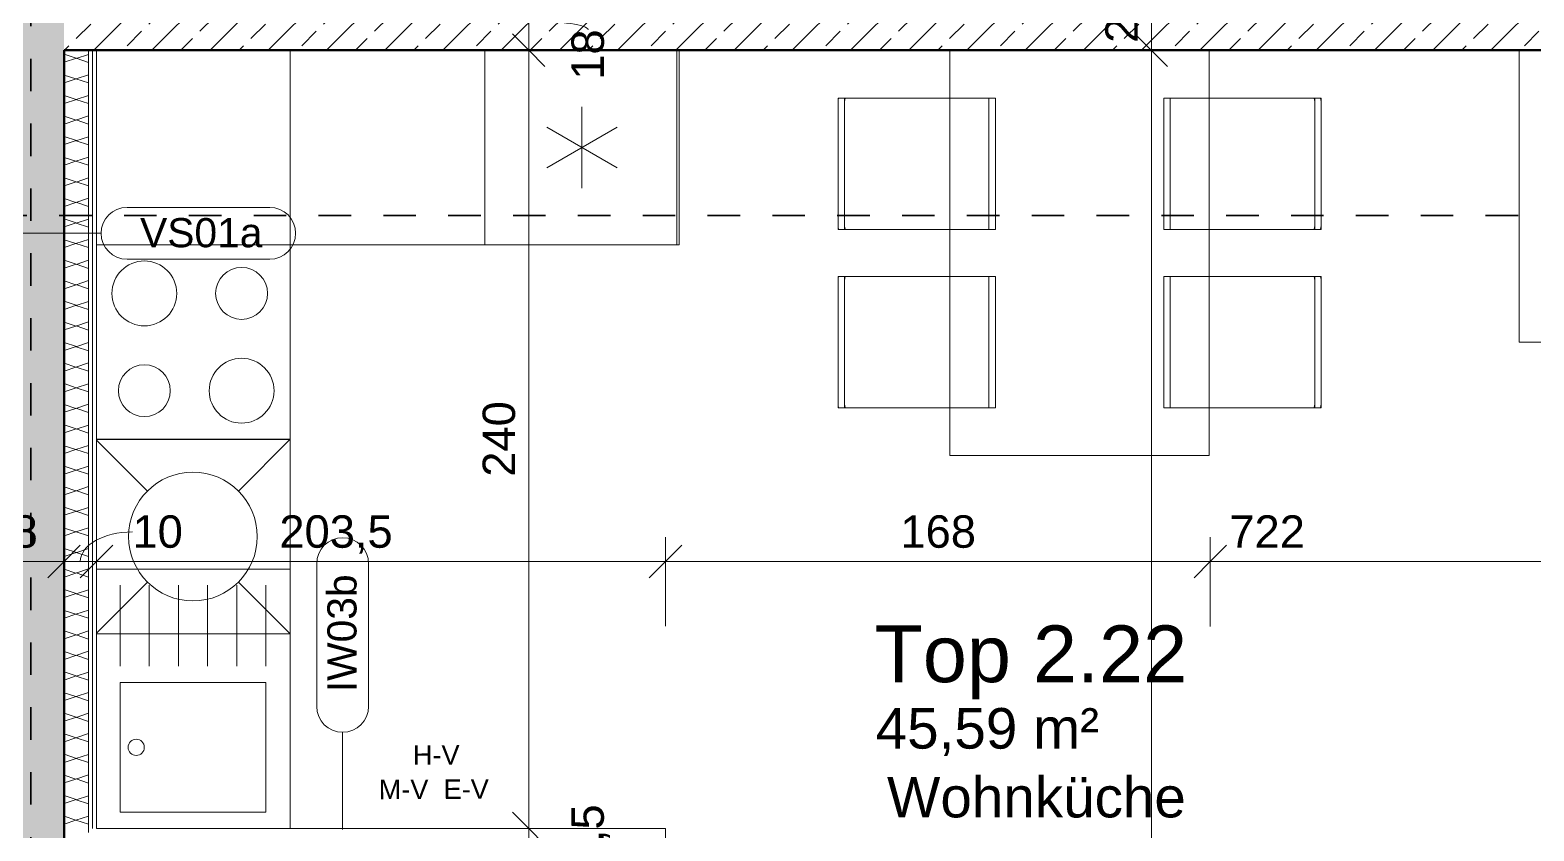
# Model space of a CAD drawing. Header units: metres. Extents: x -67.4 to -27.2, y 43.9 to 89.6.
# Drawn here: x -45.133 to -40.494, y 73.889 to 76.358 of the extents above; entities that cross this region are included whole.
import ezdxf

# ---------------------------------------------------------------- set-up
doc = ezdxf.new("R2010")
doc.units = ezdxf.units.M
doc.linetypes.add('Strich Punkt Mittel', pattern=[0.015875, 0.00635, -0.004763, 0, -0.004763])
doc.linetypes.add('Verdeckt', pattern=[0.003, 0.002, -0.001])
for name, color, linetype, lineweight in [('A_2D', 7, 'Continuous', 13), ('A_Bemassung-50_', 4, 'Continuous', 9), ('A_Bemassung_', 4, 'Continuous', 9), ('A_Beschriftung_', 7, 'Continuous', 9), ('A_Bodenschlitz', 7, 'Continuous', 5), ('A_Bodenschlitz_Projektion', 8, 'Verdeckt', 5), ('A_Moebel', 6, 'Continuous', 13), ('A_Raeume_', 7, 'Continuous', 5), ('A_Raeume_Beschriftung_', 7, 'Continuous', 9), ('A_Raster_', 1, 'Continuous', 9), ('A_Sanitaer', 3, 'Continuous', 13), ('A_Waende', 7, 'Continuous', 13), ('Text', 90, 'Continuous', 9)]:
    doc.layers.add(name, color=color, linetype=linetype, lineweight=lineweight)
doc.styles.add('Arial_1', font='arial.ttf', dxfattribs={"height": 0.175})
doc.styles.add('Arial_2', font='arial.ttf', dxfattribs={"height": 0.09})
doc.styles.add('Arial_4', font='arial.ttf', dxfattribs={"height": 0.125})
doc.styles.add('Arial_5', font='arial.ttf', dxfattribs={"height": 0.1})
doc.styles.add('Arial_7', font='arial.ttf', dxfattribs={"height": 0.06})
doc.dimstyles.new('WGA-Bemaßung', dxfattribs={"dimscale": 0.3048, "dimtxt": 0.102026, "dimasz": 0.328084, "dimexe": 0.246063, "dimexo": 0.0625, "dimgap": 0.04101, "dimtad": 1, "dimdec": 1, "dimlfac": 100, "dimrnd": 0.5, "dimdsep": 46, "dimtxsty": 'Arial_5', "dimblk1": 'OBLIQUE', "dimblk2": 'OBLIQUE', "dimsah": 1, "dimcen": 0.09, "dimdle": 0.246063, "dimazin": 2, "dimtfac": 1, "dimtdec": 4, "dimtix": 1, "dimtmove": 0, "dimatfit": 3, "dimfxl": 0.656168, "dimfxlon": 1, "dimtvp": 1, "dimtolj": 1, "dimtzin": 0, "dimarcsym": 2})
doc.dimstyles.new('WGA-Bemaßung_3', dxfattribs={"dimscale": 0.3048, "dimtxt": 0.102026, "dimasz": 0.328084, "dimexe": 0.246063, "dimexo": 0.0625, "dimgap": 0.04101, "dimtad": 1, "dimdec": 1, "dimlfac": 100, "dimrnd": 0.5, "dimdsep": 46, "dimtxsty": 'Arial_5', "dimblk1": 'OBLIQUE', "dimblk2": 'OBLIQUE', "dimsah": 1, "dimcen": 0.09, "dimdle": 0.246063, "dimazin": 2, "dimtfac": 1, "dimtdec": 4, "dimtix": 1, "dimtmove": 1, "dimatfit": 3, "dimfxl": 0.656168, "dimfxlon": 1, "dimtvp": 1, "dimtolj": 1, "dimtzin": 0, "dimarcsym": 2})
doc.dimstyles.new('WGA-Bemaßung_4', dxfattribs={"dimscale": 0.3048, "dimtxt": 0.102026, "dimasz": 0.328084, "dimexe": 0.246063, "dimexo": 0.0625, "dimgap": 0.04101, "dimtad": 1, "dimdec": 1, "dimlfac": 100, "dimrnd": 0.5, "dimdsep": 46, "dimtxsty": 'Arial_5', "dimblk1": 'OBLIQUE', "dimblk2": 'OBLIQUE', "dimsah": 1, "dimcen": 0.09, "dimdle": 0.246063, "dimazin": 2, "dimtfac": 1, "dimtdec": 4, "dimtix": 1, "dimtmove": 2, "dimatfit": 3, "dimfxl": 0.656168, "dimfxlon": 1, "dimtvp": 1, "dimtolj": 1, "dimtzin": 0, "dimarcsym": 2})
doc.dimstyles.new('WGA-Bemaßung_5', dxfattribs={"dimscale": 0.3048, "dimtxt": 0.102026, "dimasz": 0.328084, "dimexe": 0.246063, "dimexo": 0.0625, "dimgap": 0.04101, "dimtad": 1, "dimdec": 1, "dimlfac": 100, "dimrnd": 0.5, "dimdsep": 46, "dimtxsty": 'Arial_5', "dimblk1": 'OBLIQUE', "dimblk2": 'OBLIQUE', "dimsah": 1, "dimcen": 0.09, "dimdle": 0.246063, "dimazin": 2, "dimtfac": 1, "dimtdec": 4, "dimtix": 1, "dimtmove": 0, "dimatfit": 3, "dimfxl": 0.656168, "dimfxlon": 1, "dimtvp": 1, "dimtolj": 1, "dimtzin": 0, "dimarcsym": 2})
pattern_1 = [(45, (0, 0), (-0.08980256, 0.08980256), []), (45, (0.0898, 0), (-0.08980256, 0.08980256), [0.0635, -0.03175])]

# ---------------------------------------------------------------- blocks, each defined once
blk = doc.blocks.new('Moeb_Esstisch_rechteckig_bear - 125 x 80-V29-263_PP_03DG_BT2')
at = {"layer": 'A_Moebel', "color": 8}
for p, q in [((-1.4191, 0.7452), (-1.4391, 0.7452)), ((-1.4391, 0.7452), (-1.4391, 0.7423)), ((-1.4391, 0.7423), (-1.4391, 0.4)), ((-1.4391, 0.7423), (-1.4391, 0.7225)), ((-1.4391, 0.7423), (-1.4391, 0.6914)), ((-1.0541, 0.7452), (-1.4191, 0.7452)), ((-1.4191, 0.7452), (-1.0541, 0.7452)), ((-1.0341, 0.7452), (-1.0541, 0.7452)), ((-1.0341, 0.7423), (-1.0341, 0.7452)), ((-1.0341, 0.4), (-1.0341, 0.7423)), ((-1.0341, 0.7225), (-1.0341, 0.7423)), ((-1.0341, 0.6914), (-1.0341, 0.7423)), ((-0.8691, 0.7452), (-0.8891, 0.7452)), ((-0.8891, 0.7452), (-0.8891, 0.7423)), ((-0.8891, 0.7423), (-0.8891, 0.4)), ((-0.8891, 0.7423), (-0.8891, 0.7225)), ((-0.8891, 0.7423), (-0.8891, 0.6914)), ((-0.5041, 0.7452), (-0.8691, 0.7452)), ((-0.8691, 0.7452), (-0.5041, 0.7452)), ((-0.4841, 0.7452), (-0.5041, 0.7452)), ((-0.4841, 0.7423), (-0.4841, 0.7452)), ((-0.4841, 0.4), (-0.4841, 0.7423)), ((-0.4841, 0.7225), (-0.4841, 0.7423)), ((-0.4841, 0.6914), (-0.4841, 0.7423)), ((-1.4391, 0.7255), (-1.4385, 0.7255)), ((-1.4391, 0.6716), (-1.4391, 0.7225)), ((-1.4384, 0.7255), (-1.4365, 0.7255)), ((-1.4364, 0.7255), (-1.4334, 0.7255)), ((-1.4332, 0.7255), (-1.4291, 0.7255)), ((-1.4291, 0.7255), (-1.4243, 0.7255)), ((-1.4242, 0.7255), (-1.4191, 0.7255)), ((-1.4191, 0.7255), (-1.0541, 0.7255)), ((-1.4191, 0.7255), (-1.0541, 0.7255)), ((-1.0541, 0.7255), (-1.0489, 0.7255)), ((-1.0489, 0.7255), (-1.0442, 0.7255)), ((-1.0441, 0.7255), (-1.0401, 0.7255)), ((-1.0399, 0.7255), (-1.037, 0.7255)), ((-1.0367, 0.7255), (-1.035, 0.7255)), ((-1.0347, 0.7255), (-1.0342, 0.7255)), ((-1.0341, 0.7225), (-1.0341, 0.6716)), ((-0.8891, 0.7255), (-0.8885, 0.7255)), ((-0.8891, 0.6716), (-0.8891, 0.7225)), ((-0.8884, 0.7255), (-0.8865, 0.7255)), ((-0.8864, 0.7255), (-0.8834, 0.7255)), ((-0.8832, 0.7255), (-0.8791, 0.7255)), ((-0.8791, 0.7255), (-0.8743, 0.7255)), ((-0.8742, 0.7255), (-0.8691, 0.7255)), ((-0.8691, 0.7255), (-0.5041, 0.7255)), ((-0.8691, 0.7255), (-0.5041, 0.7255)), ((-0.5041, 0.7255), (-0.4989, 0.7255)), ((-0.4989, 0.7255), (-0.4942, 0.7255)), ((-0.4941, 0.7255), (-0.4901, 0.7255)), ((-0.4899, 0.7255), (-0.487, 0.7255)), ((-0.4867, 0.7255), (-0.485, 0.7255)), ((-0.4847, 0.7255), (-0.4842, 0.7255)), ((-0.4841, 0.7225), (-0.4841, 0.6716)), ((-1.4391, 0.6914), (-1.4391, 0.6868)), ((-1.4391, 0.6868), (-1.4391, 0.6783)), ((-1.4391, 0.6783), (-1.4391, 0.6663)), ((-1.4391, 0.6193), (-1.4391, 0.6716)), ((-1.4391, 0.6663), (-1.4391, 0.6517)), ((-1.4391, 0.6517), (-1.4391, 0.6353)), ((-1.0341, 0.6868), (-1.0341, 0.6914)), ((-1.0341, 0.6783), (-1.0341, 0.6868)), ((-1.0341, 0.6663), (-1.0341, 0.6783)), ((-1.0341, 0.6716), (-1.0341, 0.6193)), ((-1.0341, 0.6517), (-1.0341, 0.6663)), ((-1.0341, 0.6353), (-1.0341, 0.6517)), ((-0.8891, 0.6914), (-0.8891, 0.6868)), ((-0.8891, 0.6868), (-0.8891, 0.6783)), ((-0.8891, 0.6783), (-0.8891, 0.6663)), ((-0.8891, 0.6193), (-0.8891, 0.6716)), ((-0.8891, 0.6663), (-0.8891, 0.6517)), ((-0.8891, 0.6517), (-0.8891, 0.6353)), ((-0.4841, 0.6868), (-0.4841, 0.6914)), ((-0.4841, 0.6783), (-0.4841, 0.6868)), ((-0.4841, 0.6663), (-0.4841, 0.6783)), ((-0.4841, 0.6716), (-0.4841, 0.6193)), ((-0.4841, 0.6517), (-0.4841, 0.6663)), ((-0.4841, 0.6353), (-0.4841, 0.6517)), ((-1.4391, 0.6353), (-1.4391, 0.6181)), ((-1.4391, 0.4), (-1.4391, 0.6193)), ((-1.4391, 0.6181), (-1.4391, 0.4)), ((-1.0341, 0.6181), (-1.0341, 0.6353)), ((-1.0341, 0.6193), (-1.0341, 0.4)), ((-1.0341, 0.4), (-1.0341, 0.6181)), ((-0.8891, 0.6353), (-0.8891, 0.6181)), ((-0.8891, 0.4), (-0.8891, 0.6193)), ((-0.8891, 0.6181), (-0.8891, 0.4)), ((-0.4841, 0.6181), (-0.4841, 0.6353)), ((-0.4841, 0.6193), (-0.4841, 0.4)), ((-0.4841, 0.4), (-0.4841, 0.6181)), ((-1.5866, 0.4), (-0.3366, 0.4)), ((-1.5866, 0.4), (-0.3366, 0.4)), ((-1.4391, 0.4), (-1.4391, 0.2599)), ((-1.4391, 0.4), (-1.4391, 0.3221)), ((-1.4391, 0.3232), (-1.4391, 0.4)), ((-1.0341, 0.2599), (-1.0341, 0.4)), ((-1.0341, 0.4), (-1.0341, 0.3232)), ((-1.0341, 0.3221), (-1.0341, 0.4)), ((-0.8891, 0.4), (-0.8891, 0.2599)), ((-0.8891, 0.4), (-0.8891, 0.3221)), ((-0.8891, 0.3232), (-0.8891, 0.4)), ((-0.4841, 0.2599), (-0.4841, 0.4)), ((-0.4841, 0.4), (-0.4841, 0.3232)), ((-0.4841, 0.3221), (-0.4841, 0.4)), ((-0.3366, 0.4), (-0.3366, -0.4)), ((-0.3366, 0.4), (-0.3366, -0.4)), ((-1.4391, 0.3232), (-1.4391, 0.2599)), ((-1.4391, 0.3117), (-1.4391, 0.3221)), ((-1.4391, 0.2932), (-1.4391, 0.3117)), ((-1.4391, 0.2818), (-1.4391, 0.2928)), ((-1.4391, 0.2798), (-1.4391, 0.2818)), ((-1.4391, 0.2798), (-1.4391, 0.2599)), ((-1.4391, 0.2798), (-1.0341, 0.2798)), ((-1.0341, 0.2599), (-1.0341, 0.3232)), ((-1.0341, 0.3221), (-1.0341, 0.2932)), ((-1.0341, 0.2928), (-1.0341, 0.2798)), ((-1.0341, 0.2599), (-1.0341, 0.2798)), ((-0.8891, 0.3232), (-0.8891, 0.2599)), ((-0.8891, 0.2932), (-0.8891, 0.3221)), ((-0.8891, 0.2798), (-0.8891, 0.2928)), ((-0.8891, 0.2798), (-0.8891, 0.2599)), ((-0.8891, 0.2798), (-0.4841, 0.2798)), ((-0.4841, 0.2599), (-0.4841, 0.3232)), ((-0.4841, 0.3221), (-0.4841, 0.2932)), ((-0.4841, 0.2928), (-0.4841, 0.2798)), ((-0.4841, 0.2599), (-0.4841, 0.2798)), ((-1.4391, 0.2599), (-1.0341, 0.2599)), ((-1.4391, 0.2599), (-1.0341, 0.2599)), ((-0.8891, 0.2599), (-0.4841, 0.2599)), ((-0.8891, 0.2599), (-0.4841, 0.2599)), ((-1.4391, -0.2599), (-1.0341, -0.2599)), ((-1.4391, -0.4), (-1.4391, -0.2599)), ((-1.4391, -0.2599), (-1.4391, -0.3232)), ((-1.4391, -0.2599), (-1.4391, -0.2798)), ((-1.0341, -0.2599), (-1.4391, -0.2599)), ((-1.0341, -0.2599), (-1.0341, -0.4)), ((-1.0341, -0.2798), (-1.0341, -0.2599)), ((-1.0341, -0.3232), (-1.0341, -0.2599)), ((-0.8891, -0.2599), (-0.4841, -0.2599)), ((-0.8891, -0.4), (-0.8891, -0.2599)), ((-0.8891, -0.2599), (-0.8891, -0.3232)), ((-0.8891, -0.2599), (-0.8891, -0.2798)), ((-0.4841, -0.2599), (-0.8891, -0.2599)), ((-0.4841, -0.2599), (-0.4841, -0.4)), ((-0.4841, -0.2798), (-0.4841, -0.2599)), ((-0.4841, -0.3232), (-0.4841, -0.2599)), ((-1.4391, -0.2818), (-1.4391, -0.2798)), ((-1.0341, -0.2798), (-1.4391, -0.2798)), ((-1.4391, -0.2928), (-1.4391, -0.2818)), ((-1.4391, -0.3221), (-1.4391, -0.2932)), ((-1.4391, -0.3221), (-1.4391, -0.4)), ((-1.4391, -0.4), (-1.4391, -0.3232)), ((-1.0341, -0.2798), (-1.0341, -0.2928)), ((-1.0341, -0.2932), (-1.0341, -0.3018)), ((-1.0341, -0.3018), (-1.0341, -0.3117)), ((-1.0341, -0.3117), (-1.0341, -0.3221)), ((-1.0341, -0.4), (-1.0341, -0.3221)), ((-1.0341, -0.3232), (-1.0341, -0.4)), ((-0.8891, -0.2928), (-0.8891, -0.2798)), ((-0.4841, -0.2798), (-0.8891, -0.2798)), ((-0.8891, -0.3018), (-0.8891, -0.2932)), ((-0.8891, -0.3221), (-0.8891, -0.3018)), ((-0.8891, -0.3221), (-0.8891, -0.4)), ((-0.8891, -0.4), (-0.8891, -0.3232)), ((-0.4841, -0.2798), (-0.4841, -0.2818)), ((-0.4841, -0.2818), (-0.4841, -0.2928)), ((-0.4841, -0.2932), (-0.4841, -0.3018)), ((-0.4841, -0.3018), (-0.4841, -0.3117)), ((-0.4841, -0.3117), (-0.4841, -0.3221)), ((-0.4841, -0.4), (-0.4841, -0.3221)), ((-0.4841, -0.3232), (-0.4841, -0.4)), ((-0.3366, -0.4), (-1.5866, -0.4)), ((-0.3366, -0.4), (-1.5866, -0.4)), ((-1.4391, -0.7423), (-1.4391, -0.4)), ((-1.4391, -0.6193), (-1.4391, -0.4)), ((-1.4391, -0.4), (-1.4391, -0.6181)), ((-1.0341, -0.4), (-1.0341, -0.7423)), ((-1.0341, -0.6181), (-1.0341, -0.4)), ((-1.0341, -0.4), (-1.0341, -0.6193)), ((-0.8891, -0.7423), (-0.8891, -0.4)), ((-0.8891, -0.6193), (-0.8891, -0.4)), ((-0.8891, -0.4), (-0.8891, -0.6181)), ((-0.4841, -0.4), (-0.4841, -0.7423)), ((-0.4841, -0.6181), (-0.4841, -0.4)), ((-0.4841, -0.4), (-0.4841, -0.6193)), ((-1.4391, -0.6181), (-1.4391, -0.6353)), ((-1.4391, -0.6716), (-1.4391, -0.6193)), ((-1.4391, -0.6353), (-1.4391, -0.6517)), ((-1.0341, -0.6353), (-1.0341, -0.6181)), ((-1.0341, -0.6193), (-1.0341, -0.6716)), ((-1.0341, -0.6517), (-1.0341, -0.6353)), ((-0.8891, -0.6181), (-0.8891, -0.6353)), ((-0.8891, -0.6716), (-0.8891, -0.6193)), ((-0.8891, -0.6353), (-0.8891, -0.6517)), ((-0.4841, -0.6353), (-0.4841, -0.6181)), ((-0.4841, -0.6193), (-0.4841, -0.6716)), ((-0.4841, -0.6517), (-0.4841, -0.6353)), ((-1.4391, -0.6517), (-1.4391, -0.6663)), ((-1.4391, -0.6663), (-1.4391, -0.6783)), ((-1.4391, -0.7225), (-1.4391, -0.6716)), ((-1.4391, -0.6783), (-1.4391, -0.6868)), ((-1.4391, -0.6868), (-1.4391, -0.6914)), ((-1.4391, -0.6914), (-1.4391, -0.7423)), ((-1.0341, -0.6663), (-1.0341, -0.6517)), ((-1.0341, -0.6783), (-1.0341, -0.6663)), ((-1.0341, -0.6716), (-1.0341, -0.7225)), ((-1.0341, -0.6868), (-1.0341, -0.6783)), ((-1.0341, -0.6914), (-1.0341, -0.6868)), ((-1.0341, -0.7423), (-1.0341, -0.6914)), ((-0.8891, -0.6517), (-0.8891, -0.6663)), ((-0.8891, -0.6663), (-0.8891, -0.6783)), ((-0.8891, -0.7225), (-0.8891, -0.6716)), ((-0.8891, -0.6783), (-0.8891, -0.6868)), ((-0.8891, -0.6868), (-0.8891, -0.6914)), ((-0.8891, -0.6914), (-0.8891, -0.7423)), ((-0.4841, -0.6663), (-0.4841, -0.6517)), ((-0.4841, -0.6783), (-0.4841, -0.6663)), ((-0.4841, -0.6716), (-0.4841, -0.7225)), ((-0.4841, -0.6868), (-0.4841, -0.6783)), ((-0.4841, -0.6914), (-0.4841, -0.6868)), ((-0.4841, -0.7423), (-0.4841, -0.6914)), ((-1.4391, -0.7225), (-1.4391, -0.7423)), ((-1.4391, -0.7255), (-1.4385, -0.7255)), ((-1.4384, -0.7255), (-1.4365, -0.7255)), ((-1.4364, -0.7255), (-1.4334, -0.7255)), ((-1.4332, -0.7255), (-1.4291, -0.7255)), ((-1.4291, -0.7255), (-1.4243, -0.7255)), ((-1.4242, -0.7255), (-1.4191, -0.7255)), ((-1.4191, -0.7255), (-1.0541, -0.7255)), ((-1.0541, -0.7255), (-1.4191, -0.7255)), ((-1.0541, -0.7255), (-1.0489, -0.7255)), ((-1.0489, -0.7255), (-1.0442, -0.7255)), ((-1.0441, -0.7255), (-1.0401, -0.7255)), ((-1.0399, -0.7255), (-1.037, -0.7255)), ((-1.0367, -0.7255), (-1.035, -0.7255)), ((-1.0347, -0.7255), (-1.0342, -0.7255)), ((-1.0341, -0.7423), (-1.0341, -0.7225)), ((-0.8891, -0.7225), (-0.8891, -0.7423)), ((-0.8891, -0.7255), (-0.8885, -0.7255)), ((-0.8884, -0.7255), (-0.8865, -0.7255)), ((-0.8864, -0.7255), (-0.8834, -0.7255)), ((-0.8832, -0.7255), (-0.8791, -0.7255)), ((-0.8791, -0.7255), (-0.8743, -0.7255)), ((-0.8742, -0.7255), (-0.8691, -0.7255)), ((-0.8691, -0.7255), (-0.5041, -0.7255)), ((-0.5041, -0.7255), (-0.8691, -0.7255)), ((-0.5041, -0.7255), (-0.4989, -0.7255)), ((-0.4989, -0.7255), (-0.4942, -0.7255)), ((-0.4941, -0.7255), (-0.4901, -0.7255)), ((-0.4899, -0.7255), (-0.487, -0.7255)), ((-0.4867, -0.7255), (-0.485, -0.7255)), ((-0.4847, -0.7255), (-0.4842, -0.7255)), ((-0.4841, -0.7423), (-0.4841, -0.7225)), ((-1.4391, -0.7452), (-1.4391, -0.7423)), ((-1.4191, -0.7452), (-1.4391, -0.7452)), ((-1.0541, -0.7452), (-1.4191, -0.7452)), ((-1.0541, -0.7452), (-1.4191, -0.7452)), ((-1.0341, -0.7452), (-1.0541, -0.7452)), ((-1.0341, -0.7423), (-1.0341, -0.7452)), ((-0.8891, -0.7452), (-0.8891, -0.7423)), ((-0.8691, -0.7452), (-0.8891, -0.7452)), ((-0.5041, -0.7452), (-0.8691, -0.7452)), ((-0.5041, -0.7452), (-0.8691, -0.7452)), ((-0.4841, -0.7452), (-0.5041, -0.7452)), ((-0.4841, -0.7423), (-0.4841, -0.7452))]:
    blk.add_line(p, q, dxfattribs=at)
for centre, major_axis, start_param, end_param in [((-1.4191, 0.7423), (-0.02, 0), 4.712389, 6.283185), ((-1.0541, 0.7423), (-0.02, 0), 3.141593, 4.712389), ((-0.8691, 0.7423), (0.02, 0), 1.570796, 3.141593), ((-0.5041, 0.7423), (0.02, 0), 0, 1.570796), ((-1.4191, 0.7225), (-0.02, 0), 4.712389, 6.283185), ((-1.0541, 0.7225), (0.02, 0), 0, 1.570796), ((-0.8691, 0.7225), (-0.02, 0), 4.712389, 6.283185), ((-0.5041, 0.7225), (0.02, 0), 0, 1.570796), ((-1.4191, -0.7225), (0.02, 0), 3.141593, 4.712389), ((-1.0541, -0.7225), (-0.02, 0), 1.570796, 3.141593), ((-0.8691, -0.7225), (-0.02, 0), 0, 1.570796), ((-0.5041, -0.7225), (0.02, 0), 4.712389, 6.283185), ((-1.4191, -0.7423), (0.02, 0), 3.141593, 4.712389), ((-1.0541, -0.7423), (0.02, 0), 4.712389, 6.283185), ((-0.8691, -0.7423), (0.02, 0), 3.141593, 4.712389), ((-0.5041, -0.7423), (-0.02, 0), 1.570796, 3.141593)]:
    blk.add_ellipse(centre, major_axis=major_axis, ratio=0.147809, start_param=start_param, end_param=end_param, dxfattribs=at)
blk = doc.blocks.new('Moeb_Sofa - Sofa 220x90-V31-263_PP_03DG_BT2')
at = {"layer": 'A_Moebel', "color": 8}
for p, q in [((-1.1, 0.45), (1.1, 0.45)), ((-1.1, -0.45), (-1.1, 0.45)), ((-1, -0.45), (-1, 0.45)), ((-0.3333, -0.3), (-0.3333, 0.45)), ((0.3333, -0.3), (0.3333, 0.45)), ((1, -0.45), (1, 0.45)), ((1.1, 0.45), (1.1, -0.45)), ((-1, -0.3), (1, -0.3)), ((1.1, -0.45), (-1.1, -0.45))]:
    blk.add_line(p, q, dxfattribs=at)
blk = doc.blocks.new('Sani_Kueche_Zeile - Tiefe_600-3803720-263_PP_03DG_BT2')
at = {"layer": 'A_Sanitaer'}
for p, q in [((-1.2005, 0.5746), (-0.6005, 0.5746)), ((-0.6005, 0.5746), (-0.0005, 0.5746)), ((-0.0005, 0.5746), (0.3995, 0.5746)), ((0.3995, 0.5746), (1.1995, 0.5746)), ((1.1995, 0.5746), (1.1995, 0.0692))]:
    blk.add_line(p, q, dxfattribs=at)
blk = doc.blocks.new('Sani_Kueche_Zeile - Tiefe_600-3803569-263_PP_03DG_BT2')
at = {"layer": 'A_Sanitaer'}
for p, q in [((-1.2005, 0.5746), (-0.6078, 0.5746)), ((-1.2005, -0.0254), (-1.2005, 0.5746)), ((-0.6078, 0.5746), (-0.0078, 0.5746)), ((-0.0078, 0.5746), (-0.0078, -0.0254))]:
    blk.add_line(p, q, dxfattribs=at)
blk = doc.blocks.new('MSys_Kueche_Kuehlschrank - 600-V57-263_PP_03DG_BT2')
at = {"layer": 'A_Moebel'}
for p, q in [((-0.6005, 0.0254), (-1.2005, 0.0254)), ((-0.6005, 0.0254), (-1.2005, 0.0254)), ((-0.6005, -0.5746), (-0.6005, 0.0254)), ((-0.6005, -0.5746), (-0.6005, 0.0254)), ((-0.838, -0.1663), (-0.963, -0.3829)), ((-0.963, -0.1663), (-0.838, -0.3829)), ((-1.0255, -0.2746), (-0.7755, -0.2746)), ((-1.2005, -0.5746), (-0.6005, -0.5746)), ((-1.2005, -0.5746), (-0.6005, -0.5746))]:
    blk.add_line(p, q, dxfattribs=at)
blk = doc.blocks.new('MSys_Kueche_Herd - 600-5680281-263_PP_03DG_BT2')
at = {"layer": 'A_Moebel'}
for p, q in [((-1.2005, 0.0229), (-1.2005, -0.5746)), ((-1.2005, 0.0229), (-1.2005, -0.5746)), ((-0.6005, -0.5746), (-0.6005, 0.0229)), ((-0.6005, -0.5746), (-0.6005, 0.0229)), ((-1.2005, -0.5746), (-0.6005, -0.5746)), ((-1.2005, -0.5746), (-0.6005, -0.5746))]:
    blk.add_line(p, q, dxfattribs=at)
for centre, radius in [((-1.0505, -0.1246), 0.08), ((-0.7505, -0.1246), 0.1), ((-1.0505, -0.4246), 0.1), ((-0.7505, -0.4246), 0.08)]:
    blk.add_circle(centre, radius, dxfattribs=at)
blk = doc.blocks.new('MSys_Kueche_Geschirrspueler - 600-5682277-263_PP_03DG_BT2')
at = {"layer": 'A_Moebel'}
for p, q in [((-1.0409, 0.415), (-1.2005, 0.5746)), ((-1.2005, 0.5746), (-0.6005, 0.5746)), ((-1.2005, -0.0229), (-1.2005, 0.5746)), ((-0.6005, 0.5746), (-0.7601, 0.415)), ((-0.6005, 0.5746), (-0.6005, -0.0229)), ((-1.0409, 0.1342), (-1.198, -0.0229)), ((-0.603, -0.0229), (-0.7601, 0.1342))]:
    blk.add_line(p, q, dxfattribs=at)
blk.add_circle((-0.9005, 0.2746), 0.1985, dxfattribs=at)
blk = doc.blocks.new('MSys_Kueche_Spuele - 80cm-V60-263_PP_03DG_BT2')
at = {"layer": 'A_Moebel'}
for p, q in [((-1.2005, 0.5746), (-0.4005, 0.5746)), ((-1.2005, -0.0229), (-1.2005, 0.5746)), ((-1.2005, -0.0229), (-1.2005, 0.5746)), ((-0.9005, 0.4996), (-1.1505, 0.4996)), ((-0.8505, 0.4996), (-0.4505, 0.4996)), ((-0.8505, 0.0496), (-0.8505, 0.4996)), ((-0.4505, 0.4996), (-0.4505, 0.0496)), ((-0.9005, 0.4096), (-1.1505, 0.4096)), ((-0.9005, 0.3196), (-1.1505, 0.3196)), ((-0.9005, 0.2296), (-1.1505, 0.2296)), ((-0.9005, 0.1396), (-1.1505, 0.1396)), ((-0.9005, 0.0496), (-1.1505, 0.0496)), ((-0.4505, 0.0496), (-0.8505, 0.0496))]:
    blk.add_line(p, q, dxfattribs=at)
blk.add_circle((-0.6505, 0.0996), 0.025, dxfattribs=at)
blk = doc.blocks.new('Allg_BS - HKLS-8407951-263_PP_03DG_BT2')
at = {"layer": 'A_Bodenschlitz'}
for p, q in [((-1.0994, -0.1435), (-1.0994, 0.0065)), ((-1.0994, 0.0065), (-1.0492, 0.0065)), ((-1.0994, -0.1435), (-1.0994, 0.0065)), ((-1.0994, 0.0065), (-1.0492, 0.0065)), ((-0.949, 0.0065), (0.4324, 0.0065)), ((0.4324, 0.0065), (0.9069, 0.0065)), ((1.0373, 0.0022), (1.1006, 0.0065)), ((1.0387, 0.0065), (1.1006, 0.0065)), ((1.1006, 0.0065), (1.1006, -0.1435)), ((-0.9358, -0.1323), (0.4168, -0.0401)), ((0.4168, -0.0401), (0.9024, -0.007)), ((0.3822, -0.1435), (-0.9025, -0.1435)), ((0.8567, -0.1435), (0.3822, -0.1435)), ((1.1006, -0.1435), (0.9885, -0.1435))]:
    blk.add_line(p, q, dxfattribs=at)
at = {"layer": 'A_Bodenschlitz_Projektion'}
for p, q in [((-1.0994, -0.1435), (-1.0994, 0.0065)), ((-1.0994, 0.0065), (-1.0492, 0.0065))]:
    blk.add_line(p, q, dxfattribs=at)
blk = doc.blocks.new('BS_Wand_Lollipop - rechts_oben-2026913-263_PP_03DG_BT2')
at = {"layer": 'A_Beschriftung_'}
for p, q in [((0.0046, 0.0016), (0.0134, 0.0016)), ((-0.003, 0), (0.003, 0)), ((0.0046, -0.0016), (0.0134, -0.0016))]:
    blk.add_line(p, q, dxfattribs=at)
for centre, start, end in [((0.0046, 0), 90, 270), ((0.0134, 0), 270, 90)]:
    blk.add_arc(centre, 0.0016, start, end, dxfattribs=at)
blk = doc.blocks.new('DIMBLOCK166-263_PP_03DG_BT2')
at = {"layer": 'A_Bemassung-50_', "lineweight": 35, "transparency": 16777216}
for p, q in [((-43.5948, 73.8965), (-43.6448, 73.9465)), ((-43.5948, 73.8965), (-43.5448, 73.8465)), ((-43.5948, 73.7715), (-43.6448, 73.8215)), ((-43.5948, 73.7715), (-43.5448, 73.7215))]:
    blk.add_line(p, q, dxfattribs=at)
at = {"layer": 'A_Bemassung-50_', "transparency": 16777216}
for p, q in [((-43.5948, 73.8965), (-43.7948, 73.8965)), ((-43.5948, 73.7715), (-43.5948, 73.8965)), ((-43.5948, 73.8965), (-43.5198, 73.8965)), ((-43.5948, 73.7715), (-43.7948, 73.7715)), ((-43.5948, 73.7715), (-43.5198, 73.7715))]:
    blk.add_line(p, q, dxfattribs=at)
at = {"layer": 'A_Bemassung-50_', "color": 0, "transparency": 16777216, "insert": (-43.4632, 73.699), "char_height": 0.1, "width": 0.323972, "attachment_point": 1, "rotation": 90, "line_spacing_factor": 0.941778, "style": 'Arial_5'}
blk.add_mtext('12,5', dxfattribs=at)
blk = doc.blocks.new('_Oblique')
at = {"color": 0, "linetype": 'ByBlock', "lineweight": -2}
blk.add_line((-0.5, -0.5), (0.5, 0.5), dxfattribs=at)
blk = doc.blocks.new('DIMBLOCK167-263_PP_03DG_BT2')
at = {"layer": 'A_Bemassung-50_', "lineweight": 35, "transparency": 16777216}
for p, q in [((-43.5948, 76.2965), (-43.6448, 76.3465)), ((-43.5948, 76.2965), (-43.5448, 76.2465)), ((-43.5948, 73.8965), (-43.6448, 73.9465)), ((-43.5948, 73.8965), (-43.5448, 73.8465))]:
    blk.add_line(p, q, dxfattribs=at)
at = {"layer": 'A_Bemassung-50_', "transparency": 16777216}
for p, q in [((-43.5948, 76.2965), (-43.7948, 76.2965)), ((-43.5948, 73.8965), (-43.5948, 76.2965)), ((-43.5948, 76.2965), (-43.5198, 76.2965)), ((-43.5948, 73.8965), (-43.7948, 73.8965)), ((-43.5948, 73.8965), (-43.5198, 73.8965))]:
    blk.add_line(p, q, dxfattribs=at)
at = {"layer": 'A_Bemassung-50_', "color": 0, "transparency": 16777216, "insert": (-43.7371, 74.9811), "char_height": 0.1, "width": 0.276883, "attachment_point": 1, "rotation": 90, "line_spacing_factor": 0.941778, "style": 'Arial_5'}
blk.add_mtext('240', dxfattribs=at)
blk = doc.blocks.new('DIMBLOCK168-263_PP_03DG_BT2')
at = {"layer": 'A_Bemassung-50_', "lineweight": 35, "transparency": 16777216}
for p, q in [((-43.5948, 76.4765), (-43.6448, 76.5265)), ((-43.5948, 76.4765), (-43.5448, 76.4265)), ((-43.5948, 76.2965), (-43.6448, 76.3465)), ((-43.5948, 76.2965), (-43.5448, 76.2465))]:
    blk.add_line(p, q, dxfattribs=at)
at = {"layer": 'A_Bemassung-50_', "transparency": 16777216}
for p, q in [((-43.5948, 76.4765), (-43.7948, 76.4765)), ((-43.5948, 76.2965), (-43.5948, 76.4765)), ((-43.5948, 76.4765), (-43.5198, 76.4765)), ((-43.5948, 76.2965), (-43.7948, 76.2965)), ((-43.5948, 76.2965), (-43.5198, 76.2965))]:
    blk.add_line(p, q, dxfattribs=at)
blk.add_ellipse((-43.5948, 76.3591), major_axis=(-0.183, 0), ratio=0.149377, start_param=3.141593, end_param=4.712389, dxfattribs=at)
at = {"layer": 'A_Bemassung-50_', "color": 0, "transparency": 16777216, "insert": (-43.4631, 76.2053), "char_height": 0.1, "width": 0.184588, "attachment_point": 1, "rotation": 90, "line_spacing_factor": 0.941778, "style": 'Arial_5'}
blk.add_mtext('18', dxfattribs=at)
blk = doc.blocks.new('DIMBLOCK193-263_PP_03DG_BT2')
at = {"layer": 'A_Bemassung-50_', "transparency": 16777216}
for p, q in [((-44.9282, 74.7199), (-44.9282, 74.7949)), ((-37.7082, 74.7197), (-37.7082, 74.7947)), ((-37.6332, 74.7197), (-44.9282, 74.7199)), ((-44.9282, 74.7199), (-44.9282, 74.5199)), ((-37.7082, 74.7197), (-37.7082, 74.5197))]:
    blk.add_line(p, q, dxfattribs=at)
at = {"layer": 'A_Bemassung-50_', "lineweight": 35, "transparency": 16777216}
for p, q in [((-44.9282, 74.7199), (-44.8782, 74.7699)), ((-37.7082, 74.7197), (-37.6582, 74.7697)), ((-44.9282, 74.7199), (-44.9782, 74.6699)), ((-37.7082, 74.7197), (-37.7582, 74.6697))]:
    blk.add_line(p, q, dxfattribs=at)
at = {"layer": 'A_Bemassung-50_', "color": 0, "transparency": 16777216, "insert": (-41.4336, 74.8621), "char_height": 0.1, "width": 0.276883, "attachment_point": 1, "rotation": 359.9983, "line_spacing_factor": 0.941778, "style": 'Arial_5'}
blk.add_mtext('722', dxfattribs=at)
blk = doc.blocks.new('DIMBLOCK194-263_PP_03DG_BT2')
at = {"layer": 'A_Bemassung-50_', "transparency": 16777216}
for p, q in [((-45.0282, 74.7199), (-45.0282, 74.7949)), ((-44.9282, 74.7199), (-44.9282, 74.7949)), ((-44.9282, 74.7199), (-45.0282, 74.7199)), ((-45.0282, 74.7199), (-45.0282, 74.5199)), ((-44.9282, 74.7199), (-44.9282, 74.5199))]:
    blk.add_line(p, q, dxfattribs=at)
at = {"layer": 'A_Bemassung-50_', "lineweight": 35, "transparency": 16777216}
for p, q in [((-45.0282, 74.7199), (-44.9782, 74.7699)), ((-44.9282, 74.7199), (-44.8782, 74.7699)), ((-45.0282, 74.7199), (-45.0782, 74.6699)), ((-44.9282, 74.7199), (-44.9782, 74.6699))]:
    blk.add_line(p, q, dxfattribs=at)
at = {"layer": 'A_Bemassung-50_', "transparency": 16777216}
blk.add_ellipse((-44.8172, 74.7199), major_axis=(-0.1609, 0), ratio=0.565293, start_param=4.712389, end_param=6.283185, dxfattribs=at)
at = {"layer": 'A_Bemassung-50_', "color": 0, "transparency": 16777216, "insert": (-44.8172, 74.8622), "char_height": 0.1, "width": 0.184588, "attachment_point": 1, "rotation": 359.9983, "line_spacing_factor": 0.941778, "style": 'Arial_5'}
blk.add_mtext('10', dxfattribs=at)
blk = doc.blocks.new('DIMBLOCK195-263_PP_03DG_BT2')
at = {"layer": 'A_Bemassung-50_', "transparency": 16777216}
for p, q in [((-45.2082, 74.7199), (-45.2082, 74.7949)), ((-45.0282, 74.7199), (-45.0282, 74.7949)), ((-45.0282, 74.7199), (-45.2832, 74.7199)), ((-45.2082, 74.7199), (-45.2082, 74.5199)), ((-45.0282, 74.7199), (-45.0282, 74.5199))]:
    blk.add_line(p, q, dxfattribs=at)
at = {"layer": 'A_Bemassung-50_', "lineweight": 35, "transparency": 16777216}
for p, q in [((-45.2082, 74.7199), (-45.1582, 74.7699)), ((-45.0282, 74.7199), (-44.9782, 74.7699)), ((-45.2082, 74.7199), (-45.2582, 74.6699)), ((-45.0282, 74.7199), (-45.0782, 74.6699))]:
    blk.add_line(p, q, dxfattribs=at)
at = {"layer": 'A_Bemassung-50_', "color": 0, "transparency": 16777216, "insert": (-45.2646, 74.8623), "char_height": 0.1, "width": 0.184588, "attachment_point": 1, "rotation": 359.9983, "line_spacing_factor": 0.941778, "style": 'Arial_5'}
blk.add_mtext('18', dxfattribs=at)
blk = doc.blocks.new('DIMBLOCK204-263_PP_03DG_BT2')
at = {"layer": 'A_Bemassung-50_', "transparency": 16777216}
for p, q in [((-45.2082, 74.7199), (-45.2082, 74.9199)), ((-43.173, 74.7199), (-43.173, 74.7949)), ((-45.2082, 74.7199), (-43.173, 74.7199)), ((-45.2082, 74.7199), (-45.2082, 74.6449)), ((-43.173, 74.7199), (-43.173, 74.5199))]:
    blk.add_line(p, q, dxfattribs=at)
at = {"layer": 'A_Bemassung-50_', "lineweight": 35, "transparency": 16777216}
for p, q in [((-45.2082, 74.7199), (-45.1582, 74.7699)), ((-43.173, 74.7199), (-43.123, 74.7699)), ((-45.2082, 74.7199), (-45.2582, 74.6699)), ((-43.173, 74.7199), (-43.223, 74.6699))]:
    blk.add_line(p, q, dxfattribs=at)
at = {"layer": 'A_Bemassung-50_', "color": 0, "transparency": 16777216, "insert": (-44.3641, 74.8622), "char_height": 0.1, "width": 0.416266, "attachment_point": 1, "rotation": 359.9983, "line_spacing_factor": 0.941778, "style": 'Arial_5'}
blk.add_mtext('203,5', dxfattribs=at)
blk = doc.blocks.new('DIMBLOCK205-263_PP_03DG_BT2')
at = {"layer": 'A_Bemassung-50_', "transparency": 16777216}
for p, q in [((-43.173, 74.7199), (-43.173, 74.7949)), ((-41.4926, 74.7198), (-41.4926, 74.7948)), ((-43.173, 74.7199), (-41.4176, 74.7198)), ((-43.173, 74.7199), (-43.173, 74.5199)), ((-41.4926, 74.7198), (-41.4926, 74.5198))]:
    blk.add_line(p, q, dxfattribs=at)
at = {"layer": 'A_Bemassung-50_', "lineweight": 35, "transparency": 16777216}
for p, q in [((-43.173, 74.7199), (-43.123, 74.7699)), ((-41.4926, 74.7198), (-41.4426, 74.7698)), ((-43.173, 74.7199), (-43.223, 74.6699)), ((-41.4926, 74.7198), (-41.5426, 74.6698))]:
    blk.add_line(p, q, dxfattribs=at)
at = {"layer": 'A_Bemassung-50_', "color": 0, "transparency": 16777216, "insert": (-42.4482, 74.8622), "char_height": 0.1, "width": 0.276883, "attachment_point": 1, "rotation": 359.9983, "line_spacing_factor": 0.941778, "style": 'Arial_5'}
blk.add_mtext('168', dxfattribs=at)
blk = doc.blocks.new('DIMBLOCK479-263_PP_03DG_BT2')
at = {"layer": 'A_Bemassung-50_', "lineweight": 35, "transparency": 16777216}
for p, q in [((-41.674, 76.296), (-41.724, 76.346)), ((-41.674, 76.296), (-41.624, 76.246)), ((-41.6742, 69.5938), (-41.7242, 69.6438)), ((-41.6742, 69.5938), (-41.6242, 69.5438))]:
    blk.add_line(p, q, dxfattribs=at)
at = {"layer": 'A_Bemassung-50_', "transparency": 16777216}
for p, q in [((-41.674, 76.296), (-41.749, 76.296)), ((-41.6742, 69.5938), (-41.674, 76.296)), ((-41.674, 76.296), (-41.474, 76.296)), ((-41.6742, 69.5938), (-41.8742, 69.5938)), ((-41.6742, 69.5938), (-41.5992, 69.5938))]:
    blk.add_line(p, q, dxfattribs=at)
at = {"layer": 'A_Bemassung-50_', "color": 0, "transparency": 16777216, "insert": (-41.8164, 72.8295), "char_height": 0.1, "width": 0.276883, "attachment_point": 1, "rotation": 90, "line_spacing_factor": 0.941778, "style": 'Arial_5'}
blk.add_mtext('670', dxfattribs=at)
blk = doc.blocks.new('DIMBLOCK480-263_PP_03DG_BT2')
at = {"layer": 'A_Bemassung-50_', "lineweight": 35, "transparency": 16777216}
for p, q in [((-41.674, 76.4964), (-41.724, 76.5464)), ((-41.674, 76.4964), (-41.624, 76.4464)), ((-41.674, 76.296), (-41.724, 76.346)), ((-41.674, 76.296), (-41.624, 76.246))]:
    blk.add_line(p, q, dxfattribs=at)
at = {"layer": 'A_Bemassung-50_', "transparency": 16777216}
for p, q in [((-41.674, 76.4964), (-41.749, 76.4964)), ((-41.674, 76.296), (-41.674, 76.4964)), ((-41.674, 76.4964), (-41.474, 76.4964)), ((-41.674, 76.296), (-41.749, 76.296)), ((-41.674, 76.296), (-41.474, 76.296))]:
    blk.add_line(p, q, dxfattribs=at)
at = {"layer": 'A_Bemassung-50_', "color": 0, "transparency": 16777216, "insert": (-41.8163, 76.3193), "char_height": 0.1, "width": 0.184588, "attachment_point": 1, "rotation": 90, "line_spacing_factor": 0.941778, "style": 'Arial_5'}
blk.add_mtext('20', dxfattribs=at)

msp = doc.modelspace()

# ---------------------------------------------------------------- hatches: boundary and pattern name
at = {"layer": 'A_Waende', "lineweight": 5}
h = msp.add_hatch(dxfattribs=at)
h.set_pattern_fill('FP_2', color=250, style=0, pattern_type=2)
h.set_pattern_definition(pattern_1)
h.paths.add_polyline_path([(-45.0288, 55.6487), (-45.0287, 58.2637), (-45.2087, 58.2637), (-45.2087, 55.6487), (-45.0976, 55.6487)])
h.paths.add_polyline_path([(-45.0287, 59.2837), (-45.0285, 65.1463), (-45.2085, 65.1463), (-45.2085, 59.2837), (-45.0287, 59.2837)])
h.paths.add_polyline_path([(-45.0284, 66.1663), (-45.0284, 66.1663), (-45.0283, 72.0239), (-45.2083, 72.0239), (-45.2083, 66.1663), (-45.0285, 66.1663)])
h.paths.add_polyline_path([(-45.0283, 71.3533), (-45.0283, 71.3533), (-45.0283, 71.6779)])
h.paths.add_polyline_path([(-45.0283, 73.0439), (-45.0282, 73.0439), (-45.0282, 76.4765), (-45.2081, 76.4765), (-45.2082, 73.0439)])
h = msp.add_hatch(dxfattribs=at)
h.set_pattern_fill('FP_2', color=250, style=0, pattern_type=2)
h.set_pattern_definition(pattern_1)
h.paths.add_polyline_path([(-40.9281, 76.2964), (-40.9281, 76.4764), (-45.0281, 76.4764), (-45.0281, 76.2965), (-41.0754, 76.2964)])
h.paths.add_polyline_path([(-44.9281, 76.2965), (-44.9281, 76.2965), (-44.9281, 76.3146)])
h = msp.add_hatch(dxfattribs=at)
h.set_pattern_fill('FP_2', color=250, style=0, pattern_type=2)
h.set_pattern_definition(pattern_1)
h.paths.add_polyline_path([(-37.5081, 76.2963), (-37.5081, 76.4963), (-40.9281, 76.4964), (-40.9279, 76.2964), (-37.5082, 76.2963)])
h = msp.add_hatch(dxfattribs=at)
h.set_pattern_fill('FP_77', color=250, angle=247.64, style=0, pattern_type=2)
h.set_pattern_definition([(134.998, (-44.9286, 75.09631), (-0.2539954, 0.127012), [0.02245, -0.15715]), (134.998, (-45.03974, 75.14419), (-0.2539954, 0.127012), [0.02245, -0.15715]), (134.998, (-44.92835, 75.16), (-0.2539954, 0.1270123), [0.02245, -0.15715]), (134.998, (-45.03949, 75.20788), (-0.2539954, 0.1270123), [0.02245, -0.15715]), (161.563, (-44.94367, 75.11224), (-0.5079932, 0.1270184), [0.0502, -0.35141]), (161.563, (-44.991053, 75.128486), (-0.5079932, 0.1270184), [0.0502, -0.35141]), (161.563, (-44.944346, 75.176313), (-0.5079932, 0.1270184), [0.0502, -0.35141]), (161.563, (-44.99211, 75.191635), (-0.5079932, 0.1270184), [0.0502, -0.35141]), (224.998, (-45.03875, 75.11242), (0.254004, 0.1269946), [0.02245, -0.15715]), (224.998, (-44.92835, 75.16), (0.254004, 0.1269946), [0.02245, -0.15715]), (224.998, (-45.039805, 75.17557), (0.254004, 0.1269946), [0.02245, -0.15715]), (224.998, (-44.9281, 75.223695), (0.254004, 0.1269946), [0.02245, -0.15715]), (198.433, (-44.991053, 75.128486), (0.5080021, 0.126983), [0.0502, -0.35141]), (198.433, (-44.943736, 75.143624), (0.5080021, 0.126983), [0.0502, -0.35141]), (198.433, (-44.99211, 75.191635), (0.5080021, 0.126983), [0.0502, -0.35141]), (198.433, (-44.94441, 75.2077), (0.5080021, 0.126983), [0.0502, -0.35141])])
h.paths.add_polyline_path([(-44.9532, 73.884), (-44.9531, 76.2965), (-45.0281, 76.2965), (-45.0281, 73.884), (-44.9769, 73.884)])

# ---------------------------------------------------------------- linework, layer by layer
at = {"layer": 'A_Raeume_', "flags": 128}
msp.add_lwpolyline([(-37.7082, 73.2337), (-37.7081, 76.2963), (-40.8281, 76.2964), (-40.9281, 76.2964), (-44.9281, 76.2965), (-44.9282, 73.8965), (-43.1731, 73.8965), (-43.1731, 73.2338), (-41.5956, 73.2338), (-41.4426, 73.2338)], close=True, dxfattribs=at)
at = {"layer": 'A_Raster_', "linetype": 'Strich Punkt Mittel', "lineweight": 35}
for p, q in [((-45.1301, 85.8701), (-45.1313, 46.5268)), ((-56.243, 75.7867), (-32.1343, 75.786))]:
    msp.add_line(p, q, dxfattribs=at)
at = {"layer": 'A_Waende', "color": 10, "lineweight": 50}
for p, q in [((-45.0282, 73.0439), (-45.0281, 76.2965)), ((-45.0281, 76.2965), (-37.7081, 76.2963))]:
    msp.add_line(p, q, dxfattribs=at)
at = {"layer": 'A_Waende'}
for p, q in [((-44.9531, 76.2965), (-44.9532, 73.884)), ((-44.9282, 73.8965), (-44.9281, 76.2965)), ((-43.1731, 73.8965), (-44.9282, 73.8965)), ((-43.1731, 73.884), (-43.1731, 73.8965))]:
    msp.add_line(p, q, dxfattribs=at)
at = {"layer": 'A_Waende', "lineweight": 18}
msp.add_line((-44.9406, 76.2965), (-44.9407, 73.8965), dxfattribs=at)

# ---------------------------------------------------------------- block references
at = {"layer": 'A_2D', "rotation": 18.50121085887315}
msp.add_blockref('Allg_BS - HKLS-8407951-263_PP_03DG_BT2', (-46.0661, 76.3614), dxfattribs=at)
at = {"layer": 'A_Beschriftung_', "xscale": 49.99999999999998, "yscale": 49.99999999999998, "zscale": 49.99999999999998}
msp.add_blockref('BS_Wand_Lollipop - rechts_oben-2026913-263_PP_03DG_BT2', (-45.064, 75.7318), dxfattribs=at)
at = {"layer": 'A_Beschriftung_', "xscale": 49.99999999999998, "yscale": 49.99999999999998, "zscale": 49.99999999999998, "rotation": 89.99999999999991}
msp.add_blockref('BS_Wand_Lollipop - rechts_oben-2026913-263_PP_03DG_BT2', (-44.169, 74.0431), dxfattribs=at)
at = {"layer": 'A_Moebel'}
for name, p, rotation in [('MSys_Kueche_Kuehlschrank - 600-V57-263_PP_03DG_BT2', (-43.1561, 75.096), 269.9982758784547), ('MSys_Kueche_Herd - 600-5680281-263_PP_03DG_BT2', (-44.9052, 76.297), 89.99827587845492), ('MSys_Kueche_Geschirrspueler - 600-5682277-263_PP_03DG_BT2', (-44.9053, 73.8961), 269.9982758784551), ('MSys_Kueche_Spuele - 80cm-V60-263_PP_03DG_BT2', (-44.9053, 73.4961), 269.9982758784547)]:
    msp.add_blockref(name, p, dxfattribs=dict(at, rotation=rotation))
at = {"layer": 'A_Moebel', "color": 8}
for name, p, rotation in [('Moeb_Esstisch_rechteckig_bear - 125 x 80-V29-263_PP_03DG_BT2', (-41.8955, 74.7099), 269.9982758784546), ('Moeb_Sofa - Sofa 220x90-V31-263_PP_03DG_BT2', (-39.4398, 75.846), 179.998275878371)]:
    msp.add_blockref(name, p, dxfattribs=dict(at, rotation=rotation))
at = {"layer": 'A_Sanitaer'}
for name, p, rotation in [('Sani_Kueche_Zeile - Tiefe_600-3803720-263_PP_03DG_BT2', (-44.9053, 75.0961), 269.9982758784546), ('Sani_Kueche_Zeile - Tiefe_600-3803569-263_PP_03DG_BT2', (-44.3385, 76.2711), 179.998275878371)]:
    msp.add_blockref(name, p, dxfattribs=dict(at, rotation=rotation))

# ---------------------------------------------------------------- texts
at = {"layer": 'A_Beschriftung_', "insert": (-44.7938, 75.7788), "char_height": 0.09, "width": 0.448945, "attachment_point": 1, "style": 'Arial_2'}
msp.add_mtext('VS01a', dxfattribs=at)
at = {"layer": 'A_Beschriftung_', "insert": (-44.2161, 74.3167), "char_height": 0.09, "width": 0.440928, "attachment_point": 1, "rotation": 90, "style": 'Arial_2'}
msp.add_mtext('IW03b', dxfattribs=at)
at = {"layer": 'A_Raeume_Beschriftung_', "attachment_point": 1}
for s, insert, char_height, width, style in [('Top 2.22', (-42.5285, 74.5226), 0.175, 1.190506, 'Arial_1'), ('45,59 m²', (-42.5246, 74.2678), 0.125, 0.837763, 'Arial_4'), ('Wohnküche', (-42.4898, 74.0556), 0.125, 1.110337, 'Arial_4')]:
    msp.add_mtext(s, dxfattribs=dict(at, insert=insert, char_height=char_height, width=width, style=style))
at = {"layer": 'Text', "color": 7, "char_height": 0.06, "attachment_point": 1, "rotation": 0.2405, "style": 'Arial_7'}
for s, insert, width in [('H-V', (-43.9526, 74.153), 0.18038), ('M-V  E-V', (-44.0579, 74.0468), 0.43692)]:
    msp.add_mtext(s, dxfattribs=dict(at, insert=insert, width=width))

# ---------------------------------------------------------------- dimensions: what is measured, and where the dimension line sits
at = {"layer": 'A_Bemassung_'}
for base, p1, p2, angle, dimstyle, override, picture, middle in [((-41.674, 76.4964), (-41.474, 76.296), (-41.474, 76.4964), 89.9983, 'WGA-Bemaßung_5', {"dimpost": '<>', "dimfxl": 0.200394}, 'DIMBLOCK480-263_PP_03DG_BT2', (-41.7376, 76.3962)), ((-43.5948, 76.2965), (-43.7948, 73.8965), (-43.7948, 76.2965), 89.9983, 'WGA-Bemaßung', {"dimpost": '<>', "dimfxl": 2.4}, 'DIMBLOCK167-263_PP_03DG_BT2', (-43.6584, 75.0965)), ((-41.674, 76.296), (-41.8742, 69.5938), (-41.474, 76.296), 89.9983, 'WGA-Bemaßung_5', {"dimpost": '<>', "dimfxl": 6.714144}, 'DIMBLOCK479-263_PP_03DG_BT2', (-41.7377, 72.9449)), ((-43.173, 74.7199), (-45.2082, 74.9199), (-43.173, 74.5199), 359.9983, 'WGA-Bemaßung', {"dimpost": '<>', "dimfxl": 2.074081}, 'DIMBLOCK204-263_PP_03DG_BT2', (-44.1906, 74.7835)), ((-44.9282, 74.7199), (-37.7082, 74.5197), (-44.9282, 74.5199), 359.9983, 'WGA-Bemaßung', {"dimpost": '<>', "dimfxl": 7.22}, 'DIMBLOCK193-263_PP_03DG_BT2', (-41.3182, 74.7825)), ((-41.4926, 74.7198), (-43.173, 74.5199), (-41.4926, 74.5198), 359.9983, 'WGA-Bemaßung', {"dimpost": '<>', "dimfxl": 1.680468}, 'DIMBLOCK205-263_PP_03DG_BT2', (-42.3328, 74.7834))]:
    dim = msp.add_linear_dim(base=base, p1=p1, p2=p2, angle=angle, dimstyle=dimstyle, override=override, dxfattribs=at)
    dim.commit()
    dim.dimension.update_dxf_attribs({"geometry": picture, "text_midpoint": middle})
for base, p1, p2, angle, dimstyle, override, picture, middle, turn in [((-43.5948, 76.4765), (-43.7948, 76.2965), (-43.7948, 76.4765), 89.9983, 'WGA-Bemaßung_3', {"dimpost": '<>', "dimfxl": 0.18}, 'DIMBLOCK168-263_PP_03DG_BT2', (-43.3964, 76.2976), 90), ((-45.2082, 74.7199), (-45.0282, 74.5199), (-45.2082, 74.5199), 359.9983, 'WGA-Bemaßung_4', {"dimpost": '<>', "dimfxl": 0.18}, 'DIMBLOCK195-263_PP_03DG_BT2', (-45.1723, 74.7956), 359.9983), ((-43.5948, 73.8965), (-43.7948, 73.7715), (-43.7948, 73.8965), 89.9983, 'WGA-Bemaßung_4', {"dimpost": '<>', "dimfxl": 0.125}, 'DIMBLOCK166-263_PP_03DG_BT2', (-43.3965, 73.861), 90)]:
    dim = msp.add_linear_dim(base=base, p1=p1, p2=p2, angle=angle, dimstyle=dimstyle, override=override, dxfattribs=at)
    dim.commit()
    dim.dimension.update_dxf_attribs({"geometry": picture, "text_midpoint": middle, "dimtype": 160, "text_rotation": turn})
dim = msp.add_linear_dim(base=(-45.0282, 74.7199), p1=(-44.9282, 74.5199), p2=(-45.0282, 74.5199), angle=359.9983, dimstyle='WGA-Bemaßung_3', override={"dimpost": '<>', "dimfxl": 0.1}, dxfattribs=at)
dim.commit()
dim.dimension.update_dxf_attribs({"geometry": 'DIMBLOCK194-263_PP_03DG_BT2', "text_midpoint": (-44.7249, 74.7956), "dimtype": 160})

doc.saveas('drawing.dxf')
